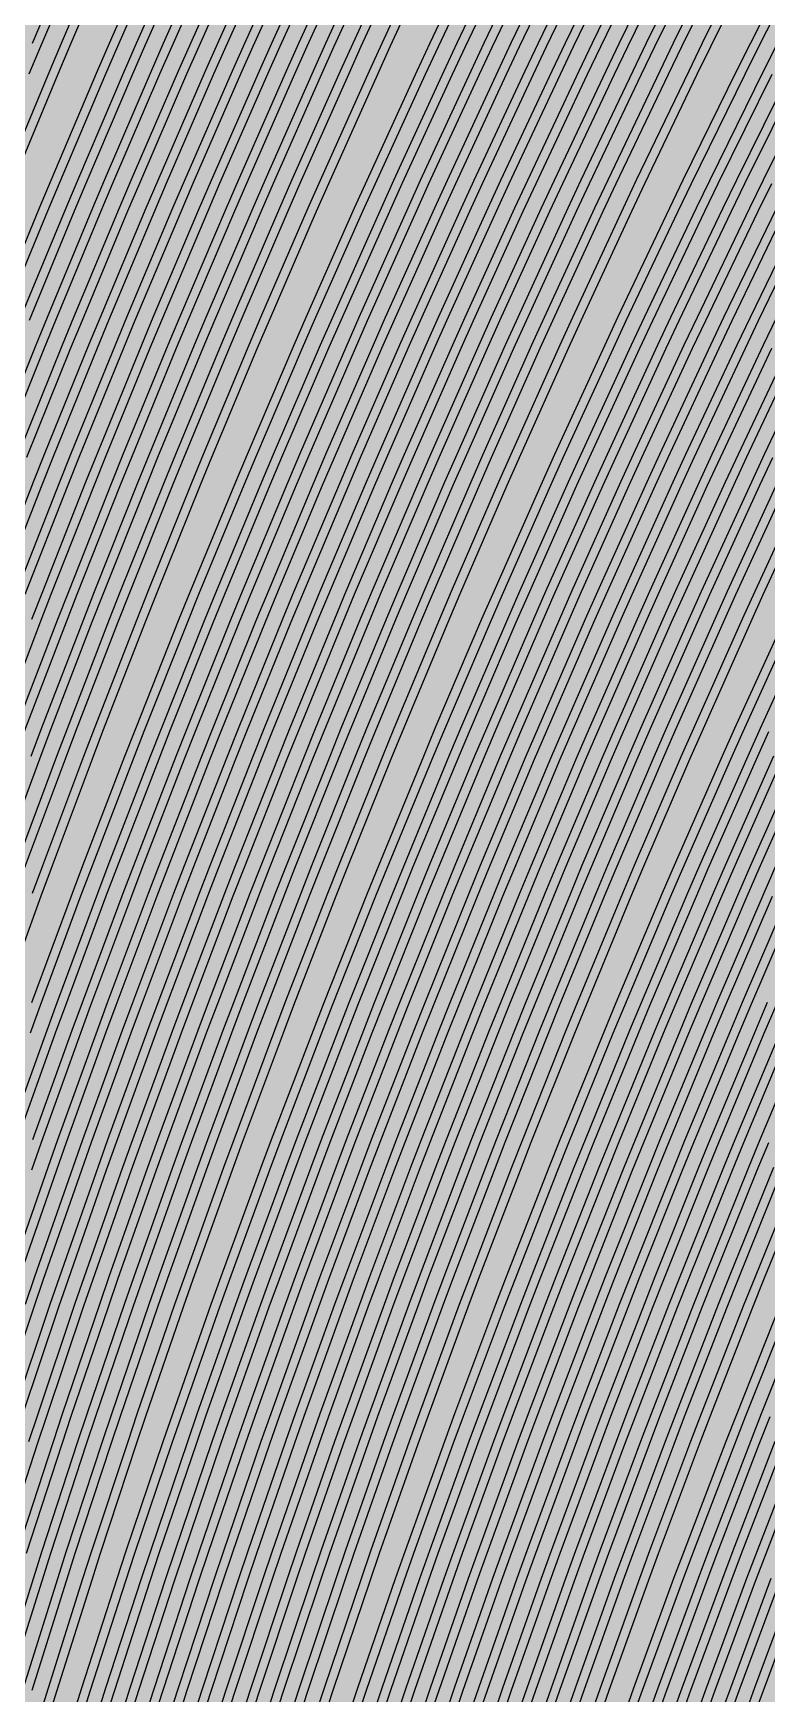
# Model space of a CAD drawing. Header units: metres. Extents: x -7240 to 10960, y -29667 to 1823.
# Drawn here: x 2974.9 to 3142.1, y -16924.2 to -16545.6 of the extents above; entities that cross this region are included whole.
import ezdxf

# ---------------------------------------------------------------- set-up
doc = ezdxf.new("R2010")
doc.units = ezdxf.units.M
doc.layers.add('Metal1', color=4, linetype='CONTINUOUS')
doc.layers.add('Polyimide', color=7, linetype='CONTINUOUS')

msp = doc.modelspace()

# ---------------------------------------------------------------- hatches: boundary and pattern name
at = {"layer": 'Polyimide'}
msp.add_hatch(color=7, dxfattribs=at).paths.add_polyline_path([(4088.45, -11806.89), (4098.72, -11851.21), (4115.58, -11893.47), (4138.63, -11932.7), (4167.35, -11967.99), (4201.08, -11998.53), (4239.03, -12023.62), (4280.35, -12042.68), (4349.18, -12073.73), (4413.2, -12113.76), (4471.26, -12162.04), (4522.3, -12217.69), (4565.39, -12279.7), (4599.74, -12346.94), (4624.73, -12418.19), (4639.91, -12492.16), (4645, -12567.5), (4639.91, -12642.84), (4624.73, -12716.8), (4599.74, -12788.06), (4565.39, -12855.3), (4522.3, -12917.31), (4471.26, -12972.96), (4413.2, -13021.24), (4349.18, -13061.27), (4280.35, -13092.32), (4239.03, -13111.38), (4201.08, -13136.47), (4167.35, -13167.01), (4138.63, -13202.3), (4115.58, -13241.52), (4098.72, -13283.78), (4088.45, -13328.11), (4085, -13373.48), (4085, -13567.5), (4099.45, -13861.55), (4142.64, -14152.77), (4214.18, -14438.35), (4313.36, -14715.55), (4439.24, -14981.69), (4590.59, -15234.21), (4765.97, -15470.68), (4963.68, -15688.82), (5181.82, -15886.53), (5418.29, -16061.91), (5670.81, -16213.26), (5936.95, -16339.14), (6214.15, -16438.32), (6499.73, -16509.85), (6790.95, -16553.05), (7085, -16567.5), (9960.38, -16567.5), (10038.79, -16571.35), (10116.45, -16582.87), (10192.6, -16601.95), (10266.52, -16628.4), (10337.49, -16661.96), (10404.83, -16702.32), (10467.89, -16749.09), (10526.06, -16801.81), (10578.78, -16859.98), (10625.55, -16923.04), (10665.91, -16990.38), (10699.48, -17061.35), (10725.93, -17135.27), (10745, -17211.43), (10756.52, -17289.08), (10760.38, -17367.5), (10760.38, -21957.3), (10721.61, -22012.91), (10685.97, -22070.59), (10653.58, -22130.14), (10624.53, -22191.39), (10598.92, -22254.16), (10576.82, -22318.25), (10558.3, -22383.46), (10543.41, -22449.6), (10532.21, -22516.46), (10524.72, -22583.84), (10520.97, -22651.53), (10520.97, -22719.32), (10524.72, -22787.01), (10532.21, -22854.38), (10543.41, -22921.24), (10558.3, -22987.38), (10576.82, -23052.6), (10598.92, -23116.68), (10624.53, -23179.45), (10653.58, -23240.71), (10685.97, -23300.26), (10721.61, -23357.93), (10760.38, -23413.54), (10760.38, -28667.5), (10756.52, -28745.91), (10745, -28823.57), (10725.93, -28899.73), (10699.48, -28973.65), (10665.91, -29044.62), (10625.55, -29111.96), (10578.78, -29175.01), (10526.06, -29233.19), (10467.89, -29285.91), (10404.83, -29332.68), (10337.49, -29373.04), (10266.52, -29406.6), (10192.6, -29433.05), (10116.45, -29452.13), (10038.79, -29463.65), (9960.38, -29467.5), (-6239.63, -29467.5), (-6318.04, -29463.65), (-6395.7, -29452.13), (-6471.85, -29433.05), (-6545.77, -29406.6), (-6616.74, -29373.04), (-6684.08, -29332.68), (-6747.14, -29285.91), (-6805.31, -29233.19), (-6858.03, -29175.01), (-6904.8, -29111.96), (-6945.16, -29044.62), (-6978.73, -28973.65), (-7005.18, -28899.73), (-7024.25, -28823.57), (-7035.77, -28745.91), (-7039.63, -28667.5), (-7039.63, -23426.32), (-6999.36, -23370.07), (-6962.33, -23311.63), (-6928.66, -23251.2), (-6898.45, -23188.96), (-6871.81, -23125.12), (-6848.81, -23059.88), (-6829.53, -22993.44), (-6814.04, -22926.02), (-6802.37, -22857.83), (-6794.57, -22789.09), (-6790.67, -22720.02), (-6790.67, -22650.84), (-6794.57, -22581.77), (-6802.37, -22513.03), (-6814.04, -22444.84), (-6829.53, -22377.42), (-6848.81, -22310.98), (-6871.81, -22245.74), (-6898.45, -22181.89), (-6928.66, -22119.66), (-6962.33, -22059.22), (-6999.36, -22000.79), (-7039.63, -21944.54), (-7039.63, -17367.5), (-7035.77, -17289.08), (-7024.25, -17211.43), (-7005.18, -17135.27), (-6978.73, -17061.35), (-6945.16, -16990.38), (-6904.8, -16923.04), (-6858.03, -16859.98), (-6805.31, -16801.81), (-6747.14, -16749.09), (-6684.08, -16702.32), (-6616.74, -16661.96), (-6545.77, -16628.4), (-6471.85, -16601.95), (-6395.7, -16582.87), (-6318.04, -16571.35), (-6239.63, -16567.5), (-3334, -16567.5), (-3039.95, -16553.05), (-2748.73, -16509.85), (-2463.15, -16438.32), (-2185.95, -16339.14), (-1919.81, -16213.26), (-1667.29, -16061.91), (-1430.82, -15886.53), (-1212.68, -15688.82), (-1014.97, -15470.68), (-839.59, -15234.21), (-688.24, -14981.69), (-562.36, -14715.55), (-463.18, -14438.35), (-391.64, -14152.77), (-348.45, -13861.55), (-334, -13567.5), (-334, -13373.48), (-337.45, -13328.11), (-347.72, -13283.78), (-364.58, -13241.52), (-387.63, -13202.3), (-416.35, -13167.01), (-450.08, -13136.47), (-488.03, -13111.38), (-529.35, -13092.32), (-529.35, -13092.32), (-598.18, -13061.27), (-662.2, -13021.24), (-720.26, -12972.96), (-771.3, -12917.31), (-814.39, -12855.3), (-848.74, -12788.06), (-873.73, -12716.8), (-888.91, -12642.84), (-894, -12567.5), (-888.91, -12492.16), (-873.73, -12418.19), (-848.74, -12346.94), (-814.39, -12279.7), (-771.3, -12217.69), (-720.26, -12162.04), (-662.2, -12113.76), (-598.18, -12073.73), (-529.35, -12042.68), (-488.03, -12023.62), (-450.08, -11998.53), (-416.35, -11967.99), (-387.63, -11932.7), (-364.58, -11893.47), (-347.72, -11851.21), (-337.45, -11806.89), (-334, -11761.52), (-334, -11074.31), (-337.45, -11028.94), (-347.72, -10984.62), (-364.58, -10942.36), (-387.63, -10903.13), (-416.35, -10867.84), (-450.08, -10837.3), (-488.03, -10812.21), (-529.35, -10793.16), (-529.35, -10793.16), (-598.18, -10762.1), (-662.2, -10722.07), (-720.26, -10673.8), (-771.3, -10618.15), (-814.39, -10556.13), (-848.74, -10488.89), (-873.73, -10417.64), (-888.91, -10343.67), (-894, -10268.33), (-888.91, -10192.99), (-873.73, -10119.03), (-848.74, -10047.77), (-814.39, -9980.53), (-771.3, -9918.52), (-720.26, -9862.87), (-662.2, -9814.59), (-598.18, -9774.56), (-529.35, -9743.51), (-488.03, -9724.45), (-450.08, -9699.36), (-416.35, -9668.82), (-387.63, -9633.53), (-364.58, -9594.31), (-347.72, -9552.05), (-337.45, -9507.72), (-334, -9462.35), (-334, -8775.14), (-337.45, -8729.78), (-347.72, -8685.45), (-364.58, -8643.19), (-387.63, -8603.96), (-416.35, -8568.68), (-450.08, -8538.14), (-488.03, -8513.05), (-529.35, -8493.99), (-529.35, -8493.99), (-598.18, -8462.94), (-662.2, -8422.91), (-720.26, -8374.63), (-771.3, -8318.98), (-814.39, -8256.97), (-848.74, -8189.73), (-873.73, -8118.47), (-888.91, -8044.5), (-894, -7969.17), (-888.91, -7893.83), (-873.73, -7819.86), (-848.74, -7748.61), (-814.39, -7681.36), (-771.3, -7619.35), (-720.26, -7563.7), (-662.2, -7515.42), (-598.18, -7475.4), (-529.35, -7444.34), (-529.35, -7444.34), (-488.03, -7425.28), (-450.08, -7400.2), (-416.35, -7369.66), (-387.63, -7334.37), (-364.58, -7295.14), (-347.72, -7252.88), (-337.45, -7208.56), (-334, -7163.19), (-334, -6475.98), (-337.45, -6430.61), (-347.72, -6386.29), (-364.58, -6344.02), (-387.63, -6304.8), (-416.35, -6269.51), (-450.08, -6238.97), (-488.03, -6213.88), (-529.35, -6194.82), (-529.35, -6194.82), (-598.18, -6163.77), (-662.2, -6123.74), (-720.26, -6075.46), (-771.3, -6019.81), (-814.39, -5957.8), (-848.74, -5890.56), (-873.73, -5819.31), (-888.91, -5745.34), (-894, -5670), (-888.91, -5594.66), (-873.73, -5520.69), (-848.74, -5449.44), (-814.39, -5382.2), (-771.3, -5320.19), (-720.26, -5264.54), (-662.2, -5216.26), (-598.18, -5176.23), (-529.35, -5145.18), (-529.35, -5145.18), (-488.03, -5126.12), (-450.08, -5101.03), (-416.35, -5070.49), (-387.63, -5035.2), (-364.58, -4995.98), (-347.72, -4953.71), (-337.45, -4909.39), (-334, -4864.02), (-334, 380), (-334, 1522.5), (-289, 1522.5), (-288.78, 1515.63), (-288.1, 1508.79), (-286.98, 1502.02), (-285.42, 1495.32), (-283.43, 1488.75), (-281.01, 1482.32), (-278.17, 1476.06), (-274.93, 1470), (-271.3, 1464.17), (-267.3, 1458.58), (-262.94, 1453.27), (-258.25, 1448.25), (-253.23, 1443.56), (-247.92, 1439.2), (-242.33, 1435.2), (-236.5, 1431.57), (-230.44, 1428.33), (-224.18, 1425.49), (-217.75, 1423.07), (-211.18, 1421.08), (-204.48, 1419.52), (-197.71, 1418.4), (-190.87, 1417.72), (-184, 1417.5), (-177.13, 1417.72), (-170.29, 1418.4), (-163.52, 1419.52), (-156.82, 1421.08), (-150.25, 1423.07), (-143.82, 1425.49), (-137.56, 1428.33), (-131.5, 1431.57), (-125.67, 1435.2), (-120.08, 1439.2), (-114.77, 1443.56), (-109.75, 1448.25), (-105.06, 1453.27), (-100.7, 1458.58), (-96.7, 1464.17), (-93.07, 1470), (-89.83, 1476.06), (-86.99, 1482.32), (-84.57, 1488.75), (-82.58, 1495.32), (-81.02, 1502.02), (-79.9, 1508.79), (-79.22, 1515.63), (-79, 1522.5), (1786, 1522.5), (3835, 1522.5), (3835.21, 1529.04), (3835.86, 1535.55), (3836.92, 1542.01), (3838.41, 1548.38), (3840.31, 1554.64), (3842.61, 1560.77), (3845.31, 1566.73), (3848.4, 1572.5), (3851.85, 1578.06), (3855.66, 1583.38), (3859.82, 1588.43), (3864.29, 1593.21), (3869.07, 1597.68), (3874.12, 1601.84), (3879.44, 1605.65), (3885, 1609.1), (3890.77, 1612.19), (3896.73, 1614.89), (3902.86, 1617.19), (3909.12, 1619.09), (3915.49, 1620.58), (3921.95, 1621.64), (3928.46, 1622.29), (3935, 1622.5), (3941.54, 1622.29), (3948.05, 1621.64), (3954.51, 1620.58), (3960.88, 1619.09), (3967.14, 1617.19), (3973.27, 1614.89), (3979.23, 1612.19), (3985, 1609.1), (3990.56, 1605.65), (3995.88, 1601.84), (4000.93, 1597.68), (4005.71, 1593.21), (4010.18, 1588.43), (4014.34, 1583.38), (4018.15, 1578.06), (4021.6, 1572.5), (4024.69, 1566.73), (4027.39, 1560.77), (4029.69, 1554.64), (4031.59, 1548.38), (4033.08, 1542.01), (4034.14, 1535.55), (4034.79, 1529.04), (4035, 1522.5), (4085, 1522.5), (4085, 380), (4085, 330), (4085, -4864.02), (4088.45, -4909.39), (4098.72, -4953.71), (4115.58, -4995.98), (4138.63, -5035.2), (4167.35, -5070.49), (4201.08, -5101.03), (4239.03, -5126.12), (4280.35, -5145.18), (4280.35, -5145.18), (4349.18, -5176.23), (4413.2, -5216.26), (4471.26, -5264.54), (4522.3, -5320.19), (4565.39, -5382.2), (4599.74, -5449.44), (4624.73, -5520.69), (4639.91, -5594.66), (4645, -5670), (4639.91, -5745.34), (4624.73, -5819.31), (4599.74, -5890.56), (4565.39, -5957.8), (4522.3, -6019.81), (4471.26, -6075.46), (4413.2, -6123.74), (4349.18, -6163.77), (4280.35, -6194.82), (4239.03, -6213.88), (4201.08, -6238.97), (4167.35, -6269.51), (4138.63, -6304.8), (4115.58, -6344.02), (4098.72, -6386.29), (4088.45, -6430.61), (4085, -6475.98), (4085, -11761.52), (4088.45, -11806.89)])

# ---------------------------------------------------------------- linework, layer by layer
at = {"layer": 'Metal1'}
for points in [[(2965.22, -16672.87), (2974.98, -16647.93), (2977.49, -16641.62), (2987.6, -16616.68), (2990.2, -16610.37), (3000.66, -16585.43), (3003.35, -16579.12), (3014.17, -16554.18), (3016.96, -16547.86), (3028.14, -16522.93)], [(2965.54, -16641.62), (2975.55, -16616.68), (2978.13, -16610.37), (2988.48, -16585.43), (2991.15, -16579.12), (3001.86, -16554.18), (3004.62, -16547.87), (3015.69, -16522.94)], [(2966.05, -16610.37), (2976.31, -16585.44), (2978.95, -16579.12), (2989.56, -16554.19), (2992.29, -16547.87), (3003.25, -16522.94)], [(3103.86, -16523.79), (3091.85, -16548.7), (3088.85, -16555.02), (3077.23, -16579.93), (3074.33, -16586.24), (3063.1, -16611.16), (3060.3, -16617.47), (3049.44, -16642.39), (3046.74, -16648.7), (3036.26, -16673.62), (3033.65, -16679.92), (3023.53, -16704.85), (3021.02, -16711.15), (3011.27, -16736.08), (3008.85, -16742.38), (2999.46, -16767.31), (2997.14, -16773.6), (2988.1, -16798.53), (2985.86, -16804.83), (2977.18, -16829.76), (2975.03, -16836.06), (2966.69, -16860.99)], [(3042.4, -16523.76), (3031.11, -16548.68), (3028.3, -16554.99), (3017.39, -16579.91), (3014.67, -16586.22), (3004.12, -16611.14), (3001.49, -16617.44), (2991.29, -16642.37), (2988.76, -16648.67), (2978.91, -16673.6), (2976.47, -16679.9), (2966.97, -16704.83)], [(3054.84, -16523.77), (3043.45, -16548.68), (3040.61, -16554.99), (3029.59, -16579.91), (3026.84, -16586.22), (3016.19, -16611.14), (3013.54, -16617.45), (3003.24, -16642.37), (3000.68, -16648.67), (2990.74, -16673.6), (2988.27, -16679.9), (2978.68, -16704.83), (2976.3, -16711.13), (2967.06, -16736.06)], [(3029.96, -16523.76), (3018.78, -16548.68), (3016, -16554.98), (3005.19, -16579.91), (3002.5, -16586.21), (2992.05, -16611.14), (2989.45, -16617.44), (2979.35, -16642.36), (2976.84, -16648.67), (2967.08, -16673.59)], [(2967.13, -16922.86), (2974.93, -16897.92), (2976.95, -16891.61), (2985.09, -16866.66), (2987.19, -16860.36), (2995.69, -16835.41), (2997.88, -16829.11), (3006.73, -16804.16), (3009.01, -16797.85), (3018.21, -16772.91), (3020.59, -16766.6), (3030.15, -16741.66), (3032.62, -16735.35), (3042.55, -16710.41), (3045.11, -16704.09), (3055.41, -16679.16), (3058.07, -16672.84), (3068.75, -16647.91), (3071.5, -16641.59), (3082.56, -16616.66), (3085.42, -16610.34), (3096.86, -16585.41), (3099.82, -16579.08), (3111.65, -16554.16), (3114.71, -16547.83), (3126.94, -16522.91)], [(3017.52, -16523.75), (3006.45, -16548.67), (3003.7, -16554.98), (2992.99, -16579.9), (2990.33, -16586.21), (2979.97, -16611.13), (2977.4, -16617.43), (2967.4, -16642.36)], [(3067.73, -16523.77), (3056.21, -16548.69), (3053.34, -16555), (3042.2, -16579.92), (3039.42, -16586.23), (3028.65, -16611.15), (3025.97, -16617.45), (3015.55, -16642.37), (3012.97, -16648.68), (3002.91, -16673.6), (3000.42, -16679.91), (2990.72, -16704.83), (2988.31, -16711.13), (2978.96, -16736.06), (2976.64, -16742.36), (2967.64, -16767.29)], [(3116.3, -16523.8), (3104.18, -16548.7), (3101.15, -16555.02), (3089.43, -16579.93), (3086.5, -16586.25), (3075.17, -16611.16), (3072.34, -16617.47), (3061.39, -16642.39), (3058.66, -16648.7), (3048.08, -16673.62), (3045.45, -16679.93), (3035.25, -16704.85), (3032.71, -16711.15), (3022.88, -16736.08), (3020.43, -16742.38), (3010.96, -16767.31), (3008.61, -16773.61), (2999.49, -16798.54), (2997.24, -16804.83), (2988.47, -16829.77), (2986.3, -16836.06), (2977.89, -16861), (2975.81, -16867.29), (2967.74, -16892.22)], [(3005.08, -16523.75), (2994.12, -16548.67), (2991.39, -16554.98), (2980.79, -16579.9), (2978.16, -16586.2), (2967.9, -16611.13)], [(2968.31, -16579.13), (2978.65, -16554.19), (2981.31, -16547.88), (2992, -16522.94)], [(3128.74, -16523.8), (3116.51, -16548.71), (3113.46, -16555.03), (3101.63, -16579.94), (3098.68, -16586.25), (3087.24, -16611.17), (3084.39, -16617.48), (3073.33, -16642.39), (3070.58, -16648.71), (3059.91, -16673.62), (3057.26, -16679.93), (3046.96, -16704.85), (3044.4, -16711.16), (3034.48, -16736.08), (3032.01, -16742.38), (3022.46, -16767.31), (3020.09, -16773.61), (3010.89, -16798.54), (3008.61, -16804.84), (2999.77, -16829.77), (2997.58, -16836.06), (2989.09, -16861), (2986.99, -16867.29), (2978.85, -16892.23), (2976.84, -16898.52), (2969.05, -16923.46)], [(2969.12, -16797.86), (2978.04, -16772.92), (2980.34, -16766.61), (2989.61, -16741.67), (2992, -16735.36), (3001.62, -16710.42), (3004.11, -16704.11), (3014.09, -16679.17), (3016.66, -16672.85), (3027.01, -16647.92), (3029.68, -16641.6), (3040.39, -16616.67), (3043.16, -16610.35), (3054.25, -16585.42), (3057.11, -16579.1), (3068.58, -16554.17), (3071.54, -16547.84), (3083.4, -16522.92)], [(2969.64, -16829.11), (2978.29, -16804.17), (2980.52, -16797.86), (2989.52, -16772.92), (2991.84, -16766.61), (3001.19, -16741.67), (3003.61, -16735.35), (3013.32, -16710.42), (3015.82, -16704.1), (3025.89, -16679.17), (3028.49, -16672.85), (3038.93, -16647.92), (3041.63, -16641.6), (3052.44, -16616.67), (3055.23, -16610.34), (3066.42, -16585.42), (3069.31, -16579.09), (3080.89, -16554.17), (3083.88, -16547.84), (3095.84, -16522.92)], [(2993.83, -16523.74), (2983.15, -16548.66), (2980.49, -16554.96), (2970.16, -16579.89)], [(2970.39, -16860.36), (2978.77, -16835.42), (2980.94, -16829.11), (2989.66, -16804.17), (2991.92, -16797.86), (3001, -16772.92), (3003.34, -16766.6), (3012.78, -16741.67), (3015.21, -16735.35), (3025.01, -16710.42), (3027.54, -16704.1), (3037.7, -16679.17), (3040.32, -16672.85), (3050.86, -16647.92), (3053.58, -16641.59), (3064.49, -16616.67), (3067.31, -16610.34), (3078.6, -16585.42), (3081.51, -16579.09), (3093.19, -16554.17), (3096.21, -16547.84), (3108.28, -16522.92)], [(2970.96, -16704.12), (2980.51, -16679.18), (2982.97, -16672.87), (2992.86, -16647.93), (2995.42, -16641.61), (3005.67, -16616.68), (3008.31, -16610.36), (3018.92, -16585.43), (3021.65, -16579.11), (3032.63, -16554.18), (3035.46, -16547.86), (3046.8, -16522.93)], [(2970.98, -16735.37), (2980.28, -16710.43), (2982.67, -16704.12), (2992.31, -16679.18), (2994.8, -16672.86), (3004.79, -16647.93), (3007.37, -16641.61), (3017.72, -16616.68), (3020.38, -16610.36), (3031.09, -16585.43), (3033.86, -16579.11), (3044.93, -16554.18), (3047.79, -16547.85), (3059.24, -16522.93)], [(3085.2, -16523.78), (3073.35, -16548.7), (3070.4, -16555.01), (3058.93, -16579.93), (3056.07, -16586.24), (3044.99, -16611.15), (3042.23, -16617.46), (3031.52, -16642.38), (3028.85, -16648.69), (3018.51, -16673.61), (3015.94, -16679.92), (3005.96, -16704.84), (3003.49, -16711.15), (2993.87, -16736.07), (2991.48, -16742.37), (2982.22, -16767.3), (2979.92, -16773.6), (2971.01, -16798.53)], [(2971.14, -16672.87), (2980.94, -16647.93), (2983.47, -16641.62), (2993.62, -16616.68), (2996.24, -16610.37), (3006.74, -16585.43), (3009.45, -16579.11), (3020.32, -16554.18), (3023.12, -16547.86), (3034.36, -16522.93)], [(2971.39, -16891.61), (2979.5, -16866.67), (2981.59, -16860.36), (2990.05, -16835.41), (2992.23, -16829.11), (3001.04, -16804.16), (3003.31, -16797.85), (3012.47, -16772.91), (3014.84, -16766.6), (3024.36, -16741.66), (3026.82, -16735.35), (3036.7, -16710.41), (3039.25, -16704.1), (3049.51, -16679.16), (3052.16, -16672.84), (3062.79, -16647.91), (3065.53, -16641.59), (3076.54, -16616.66), (3079.38, -16610.34), (3090.77, -16585.41), (3093.72, -16579.09), (3105.5, -16554.16), (3108.54, -16547.83), (3120.72, -16522.91)], [(2971.52, -16641.62), (2981.57, -16616.68), (2984.16, -16610.37), (2994.57, -16585.43), (2997.25, -16579.12), (3008.02, -16554.18), (3010.79, -16547.86), (3021.92, -16522.93)], [(3097.64, -16523.79), (3085.68, -16548.7), (3082.7, -16555.02), (3071.13, -16579.93), (3068.25, -16586.24), (3057.06, -16611.16), (3054.27, -16617.47), (3043.47, -16642.39), (3040.78, -16648.7), (3030.34, -16673.62), (3027.75, -16679.92), (3017.68, -16704.85), (3015.18, -16711.15), (3005.47, -16736.07), (3003.06, -16742.38), (2993.72, -16767.3), (2991.4, -16773.6), (2982.4, -16798.53), (2980.18, -16804.83), (2971.53, -16829.76)], [(2972.09, -16610.37), (2982.4, -16585.44), (2985.05, -16579.12), (2995.71, -16554.19), (2998.46, -16547.87), (3009.47, -16522.94)], [(3110.08, -16523.79), (3098.01, -16548.7), (3095, -16555.02), (3083.33, -16579.93), (3080.42, -16586.25), (3069.13, -16611.16), (3066.32, -16617.47), (3055.41, -16642.39), (3052.7, -16648.7), (3042.17, -16673.62), (3039.55, -16679.93), (3029.39, -16704.85), (3026.87, -16711.15), (3017.07, -16736.08), (3014.64, -16742.38), (3005.21, -16767.31), (3002.87, -16773.61), (2993.8, -16798.54), (2991.55, -16804.83), (2982.82, -16829.76), (2980.67, -16836.06), (2972.29, -16860.99)], [(2972.65, -16922.86), (2980.48, -16897.91), (2982.5, -16891.61), (2990.68, -16866.66), (2992.8, -16860.36), (3001.33, -16835.41), (3003.53, -16829.1), (3012.41, -16804.16), (3014.71, -16797.85), (3023.95, -16772.91), (3026.33, -16766.6), (3035.94, -16741.66), (3038.42, -16735.35), (3048.39, -16710.41), (3050.97, -16704.09), (3061.32, -16679.16), (3063.99, -16672.84), (3074.71, -16647.91), (3077.48, -16641.59), (3088.59, -16616.66), (3091.45, -16610.34), (3102.95, -16585.41), (3105.92, -16579.08), (3117.81, -16554.16), (3120.88, -16547.83), (3133.16, -16522.91)], [(3048.62, -16523.76), (3037.28, -16548.68), (3034.46, -16554.99), (3023.49, -16579.91), (3020.76, -16586.22), (3010.15, -16611.14), (3007.51, -16617.45), (2997.27, -16642.37), (2994.72, -16648.67), (2984.83, -16673.6), (2982.37, -16679.9), (2972.83, -16704.83)], [(3061.06, -16523.77), (3049.61, -16548.68), (3046.76, -16555), (3035.69, -16579.91), (3032.93, -16586.22), (3022.22, -16611.14), (3019.56, -16617.45), (3009.22, -16642.37), (3006.64, -16648.68), (2996.66, -16673.6), (2994.18, -16679.9), (2984.54, -16704.83), (2982.15, -16711.13), (2972.86, -16736.06)], [(3036.18, -16523.76), (3024.95, -16548.68), (3022.15, -16554.99), (3011.29, -16579.91), (3008.59, -16586.21), (2998.08, -16611.14), (2995.47, -16617.44), (2985.32, -16642.37), (2982.8, -16648.67), (2973, -16673.6)], [(2973.13, -16835.42), (2975.29, -16829.11), (2983.98, -16804.17), (2986.22, -16797.86), (2995.26, -16772.92), (2997.59, -16766.61), (3006.98, -16741.67), (3009.41, -16735.35), (3019.16, -16710.42), (3021.68, -16704.1), (3031.8, -16679.17), (3034.41, -16672.85), (3044.9, -16647.92), (3047.6, -16641.6), (3058.47, -16616.67), (3061.27, -16610.34), (3072.51, -16585.42), (3075.41, -16579.09), (3087.04, -16554.17), (3090.04, -16547.84), (3102.06, -16522.92)], [(3122.52, -16523.8), (3110.34, -16548.71), (3107.31, -16555.02), (3095.53, -16579.93), (3092.59, -16586.25), (3081.2, -16611.16), (3078.36, -16617.48), (3067.36, -16642.39), (3064.62, -16648.7), (3054, -16673.62), (3051.36, -16679.93), (3041.11, -16704.85), (3038.56, -16711.16), (3028.68, -16736.08), (3026.22, -16742.38), (3016.71, -16767.31), (3014.35, -16773.61), (3005.19, -16798.54), (3002.92, -16804.84), (2994.12, -16829.77), (2991.94, -16836.06), (2983.49, -16861), (2981.4, -16867.29), (2973.3, -16892.23)], [(3023.74, -16523.75), (3012.62, -16548.67), (3009.85, -16554.98), (2999.09, -16579.9), (2996.41, -16586.21), (2986.01, -16611.13), (2983.42, -16617.44), (2973.37, -16642.36)], [(2973.91, -16866.67), (2975.99, -16860.36), (2984.41, -16835.42), (2986.58, -16829.11), (2995.35, -16804.17), (2997.61, -16797.86), (3006.73, -16772.91), (3009.09, -16766.6), (3018.57, -16741.66), (3021.01, -16735.35), (3030.86, -16710.41), (3033.4, -16704.1), (3043.61, -16679.16), (3046.24, -16672.85), (3056.82, -16647.91), (3059.55, -16641.59), (3070.51, -16616.66), (3073.34, -16610.34), (3084.69, -16585.41), (3087.61, -16579.09), (3099.35, -16554.16), (3102.38, -16547.83), (3114.5, -16522.91)], [(2987.16, -16523.73), (2976.55, -16548.66), (2973.91, -16554.96)], [(3011.3, -16523.75), (3000.29, -16548.67), (2997.55, -16554.98), (2986.89, -16579.9), (2984.24, -16586.21), (2973.94, -16611.13)], [(3078.98, -16523.78), (3067.19, -16548.69), (3064.24, -16555.01), (3052.83, -16579.92), (3049.99, -16586.24), (3038.95, -16611.15), (3036.21, -16617.46), (3025.54, -16642.38), (3022.89, -16648.69), (3012.6, -16673.61), (3010.04, -16679.92), (3000.11, -16704.84), (2997.64, -16711.14), (2988.07, -16736.07), (2985.69, -16742.37), (2976.47, -16767.3), (2974.19, -16773.6)], [(2974.43, -16710.43), (2976.81, -16704.12), (2986.41, -16679.18), (2988.88, -16672.87), (2998.83, -16647.93), (3001.39, -16641.61), (3011.69, -16616.68), (3014.35, -16610.36), (3025.01, -16585.43), (3027.76, -16579.11), (3038.78, -16554.18), (3041.62, -16547.86), (3053.02, -16522.93)], [(3091.42, -16523.79), (3079.52, -16548.7), (3076.55, -16555.01), (3065.03, -16579.93), (3062.16, -16586.24), (3051.02, -16611.16), (3048.25, -16617.47), (3037.49, -16642.39), (3034.82, -16648.69), (3024.43, -16673.61), (3021.84, -16679.92), (3011.82, -16704.84), (3009.33, -16711.15), (2999.67, -16736.07), (2997.27, -16742.37), (2987.97, -16767.3), (2985.66, -16773.6), (2976.71, -16798.53), (2974.49, -16804.83)], [(3134.96, -16523.8), (3122.67, -16548.71), (3119.61, -16555.03), (3107.73, -16579.94), (3104.76, -16586.25), (3093.27, -16611.17), (3090.41, -16617.48), (3079.31, -16642.4), (3076.54, -16648.71), (3065.83, -16673.63), (3063.16, -16679.93), (3052.82, -16704.85), (3050.25, -16711.16), (3040.28, -16736.08), (3037.81, -16742.39), (3028.2, -16767.31), (3025.82, -16773.61), (3016.58, -16798.54), (3014.29, -16804.84), (3005.41, -16829.77), (3003.22, -16836.07), (2994.69, -16861), (2992.58, -16867.29), (2984.41, -16892.23), (2982.39, -16898.52), (2974.56, -16923.46)], [(2974.59, -16766.61), (2983.82, -16741.67), (2986.2, -16735.36), (2995.78, -16710.42), (2998.25, -16704.11), (3008.18, -16679.17), (3010.75, -16672.85), (3021.05, -16647.92), (3023.7, -16641.6), (3034.37, -16616.67), (3037.12, -16610.35), (3048.16, -16585.42), (3051.01, -16579.1), (3062.43, -16554.17), (3065.38, -16547.84), (3077.18, -16522.92)], [(2974.6, -16679.18), (2977.05, -16672.87), (2986.9, -16647.93), (2989.44, -16641.62), (2999.64, -16616.68), (3002.27, -16610.36), (3012.83, -16585.43), (3015.55, -16579.11), (3026.47, -16554.18), (3029.29, -16547.86), (3040.58, -16522.93)], [(2974.71, -16547.88), (2985.32, -16522.95)], [(2974.76, -16741.68), (2977.09, -16735.37), (2986.44, -16710.43), (2988.85, -16704.11), (2998.55, -16679.18), (3001.06, -16672.86), (3011.11, -16647.93), (3013.71, -16641.61), (3024.12, -16616.68), (3026.81, -16610.36), (3037.59, -16585.43), (3040.37, -16579.1), (3051.52, -16554.18), (3054.4, -16547.85), (3065.92, -16522.93)], [(2974.82, -16797.86), (2983.78, -16772.92), (2986.09, -16766.61), (2995.4, -16741.67), (2997.8, -16735.36), (3007.47, -16710.42), (3009.96, -16704.1), (3019.99, -16679.17), (3022.58, -16672.85), (3032.97, -16647.92), (3035.65, -16641.6), (3046.42, -16616.67), (3049.2, -16610.35), (3060.34, -16585.42), (3063.21, -16579.09), (3074.73, -16554.17), (3077.71, -16547.84), (3089.62, -16522.92)], [(2976.4, -16929.16), (2978.35, -16922.86), (2986.23, -16897.91), (2988.27, -16891.61), (2996.5, -16866.66), (2998.62, -16860.36), (3007.2, -16835.41), (3009.42, -16829.1), (3018.36, -16804.16), (3020.67, -16797.85), (3029.96, -16772.91), (3032.36, -16766.6), (3042.03, -16741.66), (3044.52, -16735.34), (3054.56, -16710.41), (3057.15, -16704.09), (3067.56, -16679.16), (3070.24, -16672.84), (3081.03, -16647.91), (3083.82, -16641.59), (3094.99, -16616.66), (3097.88, -16610.33), (3109.44, -16585.41), (3112.43, -16579.08), (3124.39, -16554.16), (3127.48, -16547.83), (3139.84, -16522.91)], [(3141.63, -16523.8), (3129.28, -16548.71), (3126.19, -16555.03), (3114.24, -16579.94), (3111.26, -16586.26), (3099.7, -16611.17), (3096.82, -16617.48), (3085.65, -16642.4), (3082.87, -16648.71), (3072.08, -16673.63), (3069.4, -16679.94), (3059, -16704.86), (3056.41, -16711.16), (3046.38, -16736.09), (3043.89, -16742.39), (3034.23, -16767.31), (3031.84, -16773.62), (3022.54, -16798.54), (3020.24, -16804.84), (3011.3, -16829.77), (3009.09, -16836.07), (3000.51, -16861), (2998.39, -16867.3), (2990.17, -16892.23), (2988.14, -16898.52), (2980.26, -16923.46), (2978.32, -16929.75)], [(2983.98, -16929.16), (2985.97, -16922.86), (2994.03, -16897.91), (2996.11, -16891.6), (3004.53, -16866.66), (3006.7, -16860.35), (3015.48, -16835.41), (3017.74, -16829.1), (3026.88, -16804.16), (3029.24, -16797.84), (3038.75, -16772.91), (3041.2, -16766.59), (3051.08, -16741.66), (3053.64, -16735.34), (3063.9, -16710.41), (3066.55, -16704.08), (3077.19, -16679.16), (3079.94, -16672.83), (3090.97, -16647.91), (3093.82, -16641.58), (3105.24, -16616.65), (3108.19, -16610.33), (3120.02, -16585.4), (3123.07, -16579.07), (3135.3, -16554.15), (3138.46, -16547.82), (3151.1, -16522.9)], [(3152.88, -16523.82), (3140.25, -16548.72), (3137.09, -16555.04), (3124.87, -16579.95), (3121.82, -16586.27), (3110, -16611.18), (3107.06, -16617.49), (3095.64, -16642.41), (3092.79, -16648.72), (3081.77, -16673.63), (3079.02, -16679.95), (3068.39, -16704.86), (3065.74, -16711.17), (3055.49, -16736.09), (3052.94, -16742.4), (3043.07, -16767.32), (3040.61, -16773.63), (3031.11, -16798.55), (3028.76, -16804.85), (3019.62, -16829.78), (3017.36, -16836.08), (3008.59, -16861.01), (3006.42, -16867.3), (2998.01, -16892.24), (2995.93, -16898.53), (2987.88, -16923.46), (2985.89, -16929.76)], [(2989.48, -16929.16), (2991.48, -16922.85), (2999.58, -16897.91), (3001.67, -16891.6), (3010.12, -16866.66), (3012.3, -16860.35), (3021.11, -16835.41), (3023.39, -16829.1), (3032.57, -16804.16), (3034.94, -16797.84), (3044.49, -16772.91), (3046.95, -16766.59), (3056.88, -16741.66), (3059.44, -16735.34), (3069.74, -16710.4), (3072.4, -16704.08), (3083.09, -16679.15), (3085.85, -16672.83), (3096.93, -16647.9), (3099.79, -16641.58), (3111.26, -16616.65), (3114.23, -16610.32), (3126.1, -16585.4), (3129.17, -16579.07), (3141.45, -16554.15), (3144.63, -16547.82)], [(3143.24, -16555.04), (3130.97, -16579.95), (3127.91, -16586.27), (3116.04, -16611.18), (3113.08, -16617.5), (3101.61, -16642.41), (3098.75, -16648.72), (3087.68, -16673.64), (3084.93, -16679.95), (3074.24, -16704.86), (3071.59, -16711.17), (3061.29, -16736.09), (3058.73, -16742.4), (3048.81, -16767.32), (3046.35, -16773.63), (3036.81, -16798.55), (3034.44, -16804.85), (3025.27, -16829.78), (3023, -16836.08), (3014.19, -16861.01), (3012.01, -16867.31), (3003.56, -16892.24), (3001.48, -16898.53), (2993.39, -16923.47), (2991.39, -16929.76)], [(2994.99, -16929.16), (2997, -16922.85), (3005.12, -16897.91), (3007.22, -16891.6), (3015.71, -16866.66), (3017.9, -16860.35), (3026.75, -16835.41), (3029.04, -16829.09), (3038.25, -16804.16), (3040.64, -16797.84), (3050.22, -16772.9), (3052.7, -16766.59), (3062.67, -16741.65), (3065.24, -16735.33), (3075.59, -16710.4), (3078.26, -16704.08), (3088.99, -16679.15), (3091.77, -16672.83), (3102.89, -16647.9), (3105.77, -16641.58), (3117.29, -16616.65), (3120.27, -16610.32), (3132.19, -16585.4), (3135.27, -16579.07), (3147.61, -16554.15)], [(3149.4, -16555.05), (3137.07, -16579.95), (3133.99, -16586.27), (3122.07, -16611.18), (3119.1, -16617.5), (3107.59, -16642.41), (3104.72, -16648.72), (3093.6, -16673.64), (3090.83, -16679.95), (3080.1, -16704.87), (3077.43, -16711.18), (3067.09, -16736.1), (3064.52, -16742.4), (3054.56, -16767.32), (3052.09, -16773.63), (3042.5, -16798.55), (3040.13, -16804.85), (3030.92, -16829.78), (3028.63, -16836.08), (3019.79, -16861.01), (3017.6, -16867.31), (3009.12, -16892.24), (3007.02, -16898.53), (2998.9, -16923.47), (2996.89, -16929.76)], [(3000.49, -16929.16), (3002.51, -16922.85), (3010.67, -16897.91), (3012.78, -16891.6), (3021.3, -16866.66), (3023.5, -16860.35), (3032.39, -16835.41), (3034.69, -16829.09), (3043.94, -16804.15), (3046.33, -16797.84), (3055.96, -16772.9), (3058.45, -16766.59), (3068.46, -16741.65), (3071.04, -16735.33), (3081.43, -16710.4), (3084.12, -16704.08), (3094.9, -16679.15), (3097.68, -16672.83), (3108.85, -16647.9), (3111.74, -16641.57), (3123.31, -16616.65), (3126.3, -16610.32), (3138.28, -16585.4), (3141.37, -16579.07), (3153.76, -16554.15)], [(3143.17, -16579.95), (3140.08, -16586.27), (3128.11, -16611.18), (3125.12, -16617.5), (3113.56, -16642.41), (3110.68, -16648.73), (3099.51, -16673.64), (3096.73, -16679.95), (3085.96, -16704.87), (3083.28, -16711.18), (3072.89, -16736.1), (3070.31, -16742.4), (3060.31, -16767.33), (3057.83, -16773.63), (3048.2, -16798.55), (3045.82, -16804.86), (3036.56, -16829.78), (3034.27, -16836.08), (3025.39, -16861.01), (3023.19, -16867.31), (3014.67, -16892.24), (3012.57, -16898.53), (3004.41, -16923.47), (3002.4, -16929.76)], [(3005.99, -16929.16), (3008.02, -16922.85), (3016.22, -16897.91), (3018.33, -16891.6), (3026.89, -16866.65), (3029.1, -16860.34), (3038.03, -16835.4), (3040.33, -16829.09), (3049.63, -16804.15), (3052.03, -16797.84), (3061.7, -16772.9), (3064.2, -16766.58), (3074.25, -16741.65), (3076.85, -16735.33), (3087.28, -16710.4), (3089.98, -16704.08), (3100.8, -16679.15), (3103.6, -16672.83), (3114.82, -16647.9), (3117.72, -16641.57), (3129.34, -16616.65), (3132.34, -16610.32), (3144.37, -16585.4)], [(3146.16, -16586.28), (3134.14, -16611.18), (3131.15, -16617.5), (3119.53, -16642.41), (3116.64, -16648.73), (3105.42, -16673.64), (3102.63, -16679.95), (3091.81, -16704.87), (3089.12, -16711.18), (3078.69, -16736.1), (3076.1, -16742.41), (3066.06, -16767.33), (3063.56, -16773.63), (3053.9, -16798.56), (3051.5, -16804.86), (3042.21, -16829.78), (3039.91, -16836.08), (3030.99, -16861.01), (3028.78, -16867.31), (3020.23, -16892.24), (3018.11, -16898.54), (3009.92, -16923.47), (3007.9, -16929.76)], [(3011.5, -16929.16), (3013.53, -16922.85), (3021.76, -16897.9), (3023.89, -16891.6), (3032.48, -16866.65), (3034.7, -16860.34), (3043.67, -16835.4), (3045.98, -16829.09), (3055.32, -16804.15), (3057.73, -16797.84), (3067.44, -16772.9), (3069.95, -16766.58), (3080.04, -16741.65), (3082.65, -16735.33), (3093.13, -16710.4), (3095.83, -16704.08), (3106.7, -16679.15), (3109.51, -16672.82), (3120.78, -16647.9), (3123.69, -16641.57), (3135.36, -16616.65), (3138.38, -16610.32), (3150.45, -16585.4)], [(3152.25, -16586.28), (3140.18, -16611.18), (3137.17, -16617.5), (3125.51, -16642.41), (3122.6, -16648.73), (3111.34, -16673.64), (3108.54, -16679.96), (3097.67, -16704.87), (3094.97, -16711.18), (3084.49, -16736.1), (3081.89, -16742.41), (3071.81, -16767.33), (3069.3, -16773.63), (3059.59, -16798.56), (3057.19, -16804.86), (3047.86, -16829.78), (3045.55, -16836.09), (3036.59, -16861.01), (3034.37, -16867.31), (3025.78, -16892.24), (3023.66, -16898.54), (3015.43, -16923.47), (3013.4, -16929.76)], [(3017, -16929.16), (3019.04, -16922.85), (3027.31, -16897.9), (3029.44, -16891.6), (3038.08, -16866.65), (3040.31, -16860.34), (3049.31, -16835.4), (3051.63, -16829.09), (3061, -16804.15), (3063.43, -16797.84), (3073.18, -16772.9), (3075.7, -16766.58), (3085.83, -16741.65), (3088.45, -16735.33), (3098.97, -16710.4), (3101.69, -16704.08), (3112.61, -16679.15), (3115.43, -16672.82), (3126.74, -16647.9), (3129.67, -16641.57), (3141.38, -16616.65), (3144.41, -16610.32)], [(3143.19, -16617.51), (3131.48, -16642.41), (3128.56, -16648.73), (3117.25, -16673.64), (3114.44, -16679.96), (3103.53, -16704.87), (3100.81, -16711.18), (3090.3, -16736.1), (3087.68, -16742.41), (3077.55, -16767.33), (3075.04, -16773.64), (3065.29, -16798.56), (3062.87, -16804.86), (3053.51, -16829.79), (3051.18, -16836.09), (3042.19, -16861.01), (3039.96, -16867.31), (3031.34, -16892.24), (3029.2, -16898.54), (3020.94, -16923.47), (3018.9, -16929.77)], [(3022.5, -16929.15), (3024.55, -16922.85), (3032.85, -16897.9), (3035, -16891.59), (3043.67, -16866.65), (3045.91, -16860.34), (3054.94, -16835.4), (3057.28, -16829.09), (3066.69, -16804.15), (3069.12, -16797.83), (3078.92, -16772.9), (3081.45, -16766.58), (3091.62, -16741.65), (3094.25, -16735.33), (3104.82, -16710.4), (3107.55, -16704.07), (3118.51, -16679.15), (3121.34, -16672.82), (3132.71, -16647.9), (3135.64, -16641.57), (3147.41, -16616.65)], [(3149.21, -16617.51), (3137.45, -16642.42), (3134.52, -16648.73), (3123.17, -16673.64), (3120.34, -16679.96), (3109.38, -16704.87), (3106.66, -16711.19), (3096.1, -16736.1), (3093.47, -16742.41), (3083.3, -16767.33), (3080.78, -16773.64), (3070.99, -16798.56), (3068.56, -16804.86), (3059.15, -16829.79), (3056.82, -16836.09), (3047.79, -16861.02), (3045.55, -16867.32), (3036.89, -16892.24), (3034.75, -16898.54), (3026.45, -16923.47), (3024.41, -16929.77)], [(3028.01, -16929.15), (3030.07, -16922.85), (3038.4, -16897.9), (3040.56, -16891.59), (3049.26, -16866.65), (3051.51, -16860.34), (3060.58, -16835.4), (3062.93, -16829.09), (3072.38, -16804.15), (3074.82, -16797.83), (3084.65, -16772.9), (3087.2, -16766.58), (3097.41, -16741.65), (3100.06, -16735.33), (3110.67, -16710.4), (3113.41, -16704.07), (3124.41, -16679.15), (3127.26, -16672.82), (3138.67, -16647.9), (3141.62, -16641.57), (3153.43, -16616.65)], [(3143.43, -16642.42), (3140.48, -16648.74), (3129.08, -16673.65), (3126.24, -16679.96), (3115.24, -16704.87), (3112.5, -16711.19), (3101.9, -16736.1), (3099.26, -16742.41), (3089.05, -16767.33), (3086.51, -16773.64), (3076.68, -16798.56), (3074.25, -16804.87), (3064.8, -16829.79), (3062.46, -16836.09), (3053.39, -16861.02), (3051.14, -16867.32), (3042.45, -16892.25), (3040.3, -16898.54), (3031.97, -16923.47), (3029.91, -16929.77)], [(3033.51, -16929.15), (3035.58, -16922.85), (3043.95, -16897.9), (3046.11, -16891.59), (3054.85, -16866.65), (3057.11, -16860.34), (3066.22, -16835.4), (3068.58, -16829.08), (3078.07, -16804.15), (3080.52, -16797.83), (3090.39, -16772.9), (3092.94, -16766.58), (3103.21, -16741.65), (3105.86, -16735.32), (3116.51, -16710.4), (3119.27, -16704.07), (3130.32, -16679.15), (3133.18, -16672.82), (3144.63, -16647.9)], [(3146.44, -16648.74), (3135, -16673.65), (3132.14, -16679.96), (3121.1, -16704.88), (3118.35, -16711.19), (3107.7, -16736.1), (3105.05, -16742.42), (3094.8, -16767.33), (3092.25, -16773.64), (3082.38, -16798.56), (3079.93, -16804.87), (3070.45, -16829.79), (3068.1, -16836.09), (3058.99, -16861.02), (3056.73, -16867.32), (3048, -16892.25), (3045.84, -16898.54), (3037.48, -16923.48), (3035.41, -16929.77)], [(3039.2, -16929.15), (3041.28, -16922.84), (3049.7, -16897.9), (3051.87, -16891.59), (3060.66, -16866.65), (3062.93, -16860.34), (3072.1, -16835.4), (3074.47, -16829.08), (3084.01, -16804.15), (3086.48, -16797.83), (3096.41, -16772.9), (3098.97, -16766.58), (3109.29, -16741.65), (3111.96, -16735.32), (3122.68, -16710.4), (3125.45, -16704.07), (3136.56, -16679.15), (3139.43, -16672.82), (3150.95, -16647.9)], [(3152.77, -16648.74), (3141.25, -16673.65), (3138.38, -16679.97), (3127.28, -16704.88), (3124.51, -16711.19), (3113.8, -16736.11), (3111.14, -16742.42), (3100.83, -16767.34), (3098.26, -16773.64), (3088.34, -16798.56), (3085.88, -16804.87), (3076.34, -16829.79), (3073.97, -16836.1), (3064.81, -16861.02), (3062.55, -16867.32), (3053.76, -16892.25), (3051.59, -16898.55), (3043.18, -16923.48), (3041.1, -16929.77)], [(3046.78, -16929.15), (3048.9, -16922.84), (3057.5, -16897.9), (3059.72, -16891.58), (3068.69, -16866.65), (3071.01, -16860.33), (3080.37, -16835.39), (3082.79, -16829.08), (3092.53, -16804.14), (3095.05, -16797.82), (3105.19, -16772.89), (3107.81, -16766.57), (3118.35, -16741.64), (3121.07, -16735.32), (3132.01, -16710.39), (3134.84, -16704.06), (3146.19, -16679.14)], [(3148.01, -16679.98), (3136.67, -16704.89), (3133.84, -16711.2), (3122.91, -16736.11), (3120.19, -16742.43), (3109.66, -16767.34), (3107.04, -16773.65), (3096.91, -16798.57), (3094.39, -16804.88), (3084.65, -16829.8), (3082.24, -16836.1), (3072.89, -16861.03), (3070.57, -16867.33), (3061.6, -16892.25), (3059.39, -16898.55), (3050.8, -16923.48), (3048.68, -16929.78)], [(3052.28, -16929.15), (3054.42, -16922.84), (3063.04, -16897.9), (3065.28, -16891.58), (3074.28, -16866.65), (3076.61, -16860.33), (3086.01, -16835.39), (3088.44, -16829.08), (3098.22, -16804.14), (3100.75, -16797.82), (3110.93, -16772.89), (3113.56, -16766.57), (3124.14, -16741.64), (3126.88, -16735.31), (3137.86, -16710.39), (3140.7, -16704.06), (3152.09, -16679.14)], [(3142.52, -16704.89), (3139.69, -16711.2), (3128.71, -16736.11), (3125.98, -16742.43), (3115.41, -16767.34), (3112.78, -16773.65), (3102.61, -16798.57), (3100.08, -16804.88), (3090.3, -16829.8), (3087.88, -16836.11), (3078.49, -16861.03), (3076.16, -16867.33), (3067.16, -16892.26), (3064.93, -16898.56), (3056.31, -16923.48), (3054.18, -16929.78)], [(3057.78, -16929.15), (3059.93, -16922.84), (3068.59, -16897.9), (3070.83, -16891.58), (3079.88, -16866.64), (3082.21, -16860.33), (3091.65, -16835.39), (3094.09, -16829.07), (3103.91, -16804.14), (3106.45, -16797.82), (3116.67, -16772.89), (3119.31, -16766.57), (3129.93, -16741.64), (3132.68, -16735.31), (3143.71, -16710.39)], [(3145.53, -16711.21), (3134.51, -16736.12), (3131.77, -16742.43), (3121.15, -16767.34), (3118.52, -16773.66), (3108.3, -16798.57), (3105.77, -16804.88), (3095.95, -16829.8), (3093.51, -16836.11), (3084.09, -16861.03), (3081.75, -16867.33), (3072.71, -16892.26), (3070.48, -16898.56), (3061.82, -16923.49), (3059.68, -16929.78)], [(3063.29, -16929.15), (3065.44, -16922.83), (3074.14, -16897.89), (3076.39, -16891.58), (3085.47, -16866.64), (3087.82, -16860.33), (3097.28, -16835.39), (3099.73, -16829.07), (3109.6, -16804.14), (3112.15, -16797.82), (3122.41, -16772.89), (3125.06, -16766.57), (3135.72, -16741.64), (3138.48, -16735.31), (3149.55, -16710.39)], [(3151.38, -16711.21), (3140.31, -16736.12), (3137.56, -16742.43), (3126.9, -16767.35), (3124.25, -16773.66), (3114, -16798.57), (3111.45, -16804.88), (3101.6, -16829.8), (3099.15, -16836.11), (3089.69, -16861.03), (3087.34, -16867.33), (3078.27, -16892.26), (3076.02, -16898.56), (3067.33, -16923.49), (3065.18, -16929.78)], [(3068.79, -16929.14), (3070.95, -16922.83), (3079.68, -16897.89), (3081.94, -16891.58), (3091.06, -16866.64), (3093.42, -16860.33), (3102.92, -16835.39), (3105.38, -16829.07), (3115.28, -16804.14), (3117.84, -16797.82), (3128.14, -16772.89), (3130.81, -16766.56), (3141.51, -16741.64), (3144.28, -16735.31)], [(3143.35, -16742.43), (3132.65, -16767.35), (3129.99, -16773.66), (3119.7, -16798.58), (3117.14, -16804.89), (3107.24, -16829.8), (3104.79, -16836.11), (3095.29, -16861.03), (3092.93, -16867.34), (3083.82, -16892.26), (3081.57, -16898.56), (3072.84, -16923.49), (3070.68, -16929.79)], [(3074.29, -16929.14), (3076.46, -16922.83), (3085.23, -16897.89), (3087.5, -16891.58), (3096.65, -16866.64), (3099.02, -16860.32), (3108.56, -16835.39), (3111.03, -16829.07), (3120.97, -16804.14), (3123.54, -16797.82), (3133.88, -16772.89), (3136.56, -16766.56), (3147.31, -16741.64)], [(3149.14, -16742.44), (3138.4, -16767.35), (3135.73, -16773.66), (3125.39, -16798.58), (3122.83, -16804.89), (3112.89, -16829.8), (3110.43, -16836.11), (3100.89, -16861.03), (3098.52, -16867.34), (3089.38, -16892.26), (3087.11, -16898.56), (3078.35, -16923.49), (3076.19, -16929.79)], [(3079.8, -16929.14), (3081.98, -16922.83), (3090.77, -16897.89), (3093.05, -16891.58), (3102.24, -16866.64), (3104.62, -16860.32), (3114.2, -16835.39), (3116.68, -16829.07), (3126.66, -16804.14), (3129.24, -16797.82), (3139.62, -16772.89), (3142.31, -16766.56)], [(3144.15, -16767.35), (3141.46, -16773.66), (3131.09, -16798.58), (3128.51, -16804.89), (3118.54, -16829.81), (3116.06, -16836.11), (3106.49, -16861.03), (3104.11, -16867.34), (3094.93, -16892.26), (3092.66, -16898.56), (3083.86, -16923.49), (3081.69, -16929.79)], [(3085.3, -16929.14), (3087.49, -16922.83), (3096.32, -16897.89), (3098.61, -16891.58), (3107.83, -16866.64), (3110.22, -16860.32), (3119.84, -16835.39), (3122.33, -16829.07), (3132.34, -16804.14), (3134.94, -16797.81), (3145.36, -16772.89)], [(3147.2, -16773.67), (3136.79, -16798.58), (3134.2, -16804.89), (3124.19, -16829.81), (3121.7, -16836.12), (3112.09, -16861.04), (3109.7, -16867.34), (3100.49, -16892.26), (3098.2, -16898.57), (3089.37, -16923.49), (3087.19, -16929.79)], [(3090.8, -16929.14), (3093, -16922.83), (3101.87, -16897.89), (3104.16, -16891.57), (3113.42, -16866.64), (3115.82, -16860.32), (3125.48, -16835.39), (3127.98, -16829.07), (3138.03, -16804.14), (3140.64, -16797.81), (3151.1, -16772.89)], [(3142.48, -16798.58), (3139.88, -16804.89), (3129.83, -16829.81), (3127.34, -16836.12), (3117.69, -16861.04), (3115.3, -16867.34), (3106.04, -16892.26), (3103.75, -16898.57), (3094.89, -16923.49), (3092.69, -16929.79)], [(3096.31, -16929.14), (3098.51, -16922.83), (3107.41, -16897.89), (3109.72, -16891.57), (3119.01, -16866.64), (3121.42, -16860.32), (3131.11, -16835.39), (3133.62, -16829.07), (3143.72, -16804.14)], [(3145.57, -16804.89), (3135.48, -16829.81), (3132.98, -16836.12), (3123.29, -16861.04), (3120.89, -16867.34), (3111.59, -16892.27), (3109.29, -16898.57), (3100.4, -16923.49), (3098.2, -16929.79)], [(3102, -16929.14), (3104.21, -16922.83), (3113.16, -16897.89), (3115.48, -16891.57), (3124.83, -16866.64), (3127.25, -16860.32), (3136.99, -16835.39), (3139.51, -16829.06), (3149.66, -16804.14)], [(3151.51, -16804.9), (3141.37, -16829.81), (3138.85, -16836.12), (3129.11, -16861.04), (3126.7, -16867.35), (3117.36, -16892.27), (3115.04, -16898.57), (3106.1, -16923.49), (3103.89, -16929.8)], [(3109.58, -16929.14), (3111.84, -16922.82), (3120.96, -16897.89), (3123.33, -16891.57), (3132.86, -16866.63), (3135.33, -16860.31), (3145.26, -16835.38)], [(3147.12, -16836.13), (3137.19, -16861.05), (3134.72, -16867.35), (3125.2, -16892.27), (3122.84, -16898.58), (3113.72, -16923.5), (3111.46, -16929.8)], [(3115.08, -16929.14), (3117.35, -16922.82), (3126.51, -16897.88), (3128.88, -16891.56), (3138.45, -16866.63), (3140.93, -16860.31), (3150.9, -16835.38)], [(3142.79, -16861.05), (3140.31, -16867.36), (3130.75, -16892.27), (3128.38, -16898.58), (3119.23, -16923.5), (3116.96, -16929.81)], [(3120.58, -16929.14), (3122.86, -16922.82), (3132.06, -16897.88), (3134.44, -16891.56), (3144.04, -16866.63)], [(3145.9, -16867.36), (3136.31, -16892.28), (3133.93, -16898.58), (3124.74, -16923.5), (3122.47, -16929.81)], [(3126.08, -16929.13), (3128.37, -16922.82), (3137.6, -16897.88), (3139.99, -16891.56), (3149.63, -16866.63)], [(3151.49, -16867.36), (3141.86, -16892.28), (3139.48, -16898.58), (3130.25, -16923.5), (3127.97, -16929.81)], [(3131.59, -16929.13), (3133.88, -16922.82), (3143.15, -16897.88)], [(3145.02, -16898.59), (3135.76, -16923.51), (3133.47, -16929.81)], [(3137.09, -16929.13), (3139.4, -16922.81), (3148.69, -16897.88)], [(3150.57, -16898.59), (3141.27, -16923.51), (3138.97, -16929.81)]]:
    msp.add_lwpolyline(points, dxfattribs=at)

doc.saveas('drawing.dxf')
